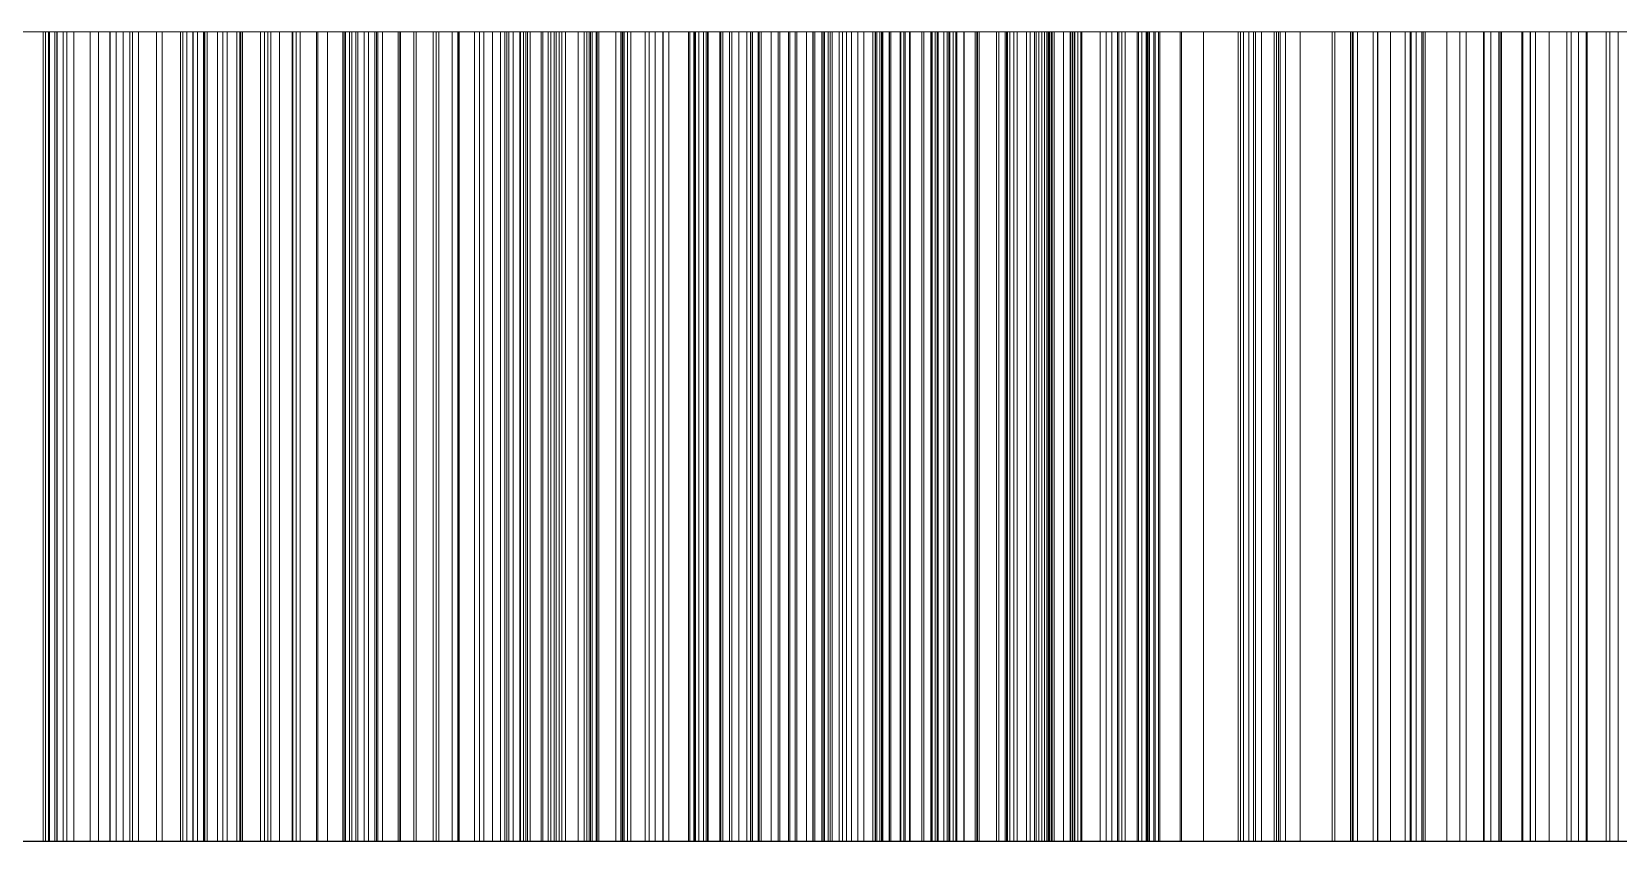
# Model space of a CAD drawing. Header units: millimetres. Extents: x 40 to 1360, y 134 to 546.
# Drawn here: x 324.295 to 324.6869, y 195.85 to 196.05 of the extents above; entities that cross this region are included whole.
import ezdxf

# ---------------------------------------------------------------- set-up
doc = ezdxf.new("R2010")
doc.units = ezdxf.units.MM
doc.linetypes.add('WP_HIDDEN', pattern=[2.3, 1.5, -0.8])
doc.layers.add('HIDDEN', color=7, linetype='WP_HIDDEN', lineweight=13)
doc.layers.add('VISIBLE', color=7, linetype='CONTINUOUS', lineweight=25)

msp = doc.modelspace()

# ---------------------------------------------------------------- linework, layer by layer
at = {"layer": 'HIDDEN', "ltscale": 2}
for p, q in [((323.09706, 196.05), (324.52111, 196.05)), ((324.54315, 196.05), (323.1485, 196.05)), ((324.46967, 196.05), (323.39833, 196.05)), ((323.40421, 196.05), (324.82826, 196.05)), ((324.52111, 196.05), (323.46446, 196.05)), ((323.5159, 196.05), (324.93995, 196.05)), ((323.56629, 196.05), (324.62076, 196.05)), ((324.96001, 196.05), (323.56629, 196.05)), ((323.56733, 196.05), (324.62251, 196.05)), ((324.96199, 196.05), (323.56733, 196.05)), ((323.60995, 196.05), (324.46967, 196.05)), ((324.82826, 196.05), (323.77161, 196.05)), ((324.93995, 196.05), (323.8833, 196.05)), ((324.18898, 196.05), (324.32138, 196.05)), ((324.19228, 196.05), (324.30067, 196.05)), ((324.29839, 196.05), (324.22838, 196.05)), ((325.30073, 196.05), (324.24351, 196.05)), ((324.30538, 196.05), (324.2496, 196.05)), ((324.25952, 196.05), (324.30364, 196.05)), ((324.30365, 196.05), (324.2654, 196.05)), ((324.30067, 196.05), (324.26544, 196.05)), ((324.26936, 196.05), (324.3012, 196.05)), ((324.27087, 196.05), (324.30273, 196.05)), ((324.27327, 196.05), (324.29911, 196.05)), ((324.27379, 196.05), (324.31151, 196.05)), ((324.2743, 196.05), (324.30944, 196.05)), ((324.30124, 196.05), (324.27458, 196.05)), ((324.28266, 196.05), (324.29785, 196.05)), ((324.29942, 196.05), (324.28552, 196.05)), ((324.33176, 196.05), (324.28609, 196.05)), ((324.28741, 196.05), (324.33833, 196.05)), ((324.28753, 196.05), (324.31757, 196.05)), ((324.33332, 196.05), (324.28761, 196.05)), ((324.28965, 196.05), (324.31923, 196.05)), ((324.31431, 196.05), (324.2902, 196.05)), ((324.31986, 196.05), (324.295, 196.05)), ((324.29785, 195.85), (324.29785, 196.05)), ((324.29785, 196.05), (324.31439, 196.05)), ((324.29839, 195.85), (324.29839, 196.05)), ((324.36129, 196.05), (324.29839, 196.05)), ((324.29911, 195.85), (324.29911, 196.05)), ((324.29911, 196.05), (324.32579, 196.05)), ((324.29942, 195.85), (324.29942, 196.05)), ((324.31584, 196.05), (324.29942, 196.05)), ((324.33488, 196.05), (324.30067, 196.05)), ((324.30067, 195.85), (324.30067, 196.05)), ((324.30067, 196.05), (324.43307, 196.05)), ((324.3012, 195.85), (324.3012, 196.05)), ((324.3012, 196.05), (324.33591, 196.05)), ((324.32721, 196.05), (324.30124, 196.05)), ((324.30124, 195.85), (324.30124, 196.05)), ((324.30273, 195.85), (324.30273, 196.05)), ((324.30273, 196.05), (324.33747, 196.05)), ((324.30364, 195.85), (324.30364, 196.05)), ((324.30364, 196.05), (324.34563, 196.05)), ((324.3409, 196.05), (324.30365, 196.05)), ((324.30365, 195.85), (324.30365, 196.05)), ((324.30538, 195.85), (324.30538, 196.05)), ((324.35403, 196.05), (324.30538, 196.05)), ((324.30944, 195.85), (324.30944, 196.05)), ((324.30944, 196.05), (324.34217, 196.05)), ((324.31151, 195.85), (324.31151, 196.05)), ((324.31151, 196.05), (324.34709, 196.05)), ((324.33741, 196.05), (324.31431, 196.05)), ((324.31431, 195.85), (324.31431, 196.05)), ((324.31439, 195.85), (324.31439, 196.05)), ((324.31439, 196.05), (324.33229, 196.05)), ((324.31584, 195.85), (324.31584, 196.05)), ((324.33477, 196.05), (324.31584, 196.05)), ((324.31757, 195.85), (324.31757, 196.05)), ((324.31757, 196.05), (324.34643, 196.05)), ((324.31923, 195.85), (324.31923, 196.05)), ((324.31923, 196.05), (324.34664, 196.05)), ((324.31986, 195.85), (324.31986, 196.05)), ((324.34331, 196.05), (324.31986, 196.05)), ((324.32138, 195.85), (324.32138, 196.05)), ((324.32138, 196.05), (324.43348, 196.05)), ((324.32579, 195.85), (324.32579, 196.05)), ((324.32579, 196.05), (324.35331, 196.05)), ((324.35249, 196.05), (324.32721, 196.05)), ((324.32721, 195.85), (324.32721, 196.05)), ((324.37815, 196.05), (324.33176, 196.05)), ((324.33176, 195.85), (324.33176, 196.05)), ((324.33229, 195.85), (324.33229, 196.05)), ((324.33229, 196.05), (324.35155, 196.05)), ((324.37974, 196.05), (324.33332, 196.05)), ((324.33332, 195.85), (324.33332, 196.05)), ((324.33477, 195.85), (324.33477, 196.05)), ((324.35622, 196.05), (324.33477, 196.05)), ((324.36809, 196.05), (324.33488, 196.05)), ((324.33488, 195.85), (324.33488, 196.05)), ((324.33591, 195.85), (324.33591, 196.05)), ((324.33591, 196.05), (324.37348, 196.05)), ((324.3593, 196.05), (324.33741, 196.05)), ((324.33741, 195.85), (324.33741, 196.05)), ((324.33747, 195.85), (324.33747, 196.05)), ((324.33747, 196.05), (324.37507, 196.05)), ((324.33777, 195.85), (324.33777, 196.05)), ((324.33777, 196.05), (324.45234, 196.05)), ((324.38592, 196.05), (324.33777, 196.05)), ((324.33833, 195.85), (324.33833, 196.05)), ((324.33833, 196.05), (324.38936, 196.05)), ((324.37713, 196.05), (324.3409, 196.05)), ((324.3409, 195.85), (324.3409, 196.05)), ((324.34217, 195.85), (324.34217, 196.05)), ((324.34217, 196.05), (324.37249, 196.05)), ((324.34331, 195.85), (324.34331, 196.05)), ((324.36533, 196.05), (324.34331, 196.05)), ((324.34563, 195.85), (324.34563, 196.05)), ((324.34563, 196.05), (324.38548, 196.05)), ((324.34643, 195.85), (324.34643, 196.05)), ((324.34643, 196.05), (324.37411, 196.05)), ((324.34664, 195.85), (324.34664, 196.05)), ((324.34664, 196.05), (324.37186, 196.05)), ((324.34709, 195.85), (324.34709, 196.05)), ((324.34709, 196.05), (324.38053, 196.05)), ((324.35155, 195.85), (324.35155, 196.05)), ((324.35155, 196.05), (324.37217, 196.05)), ((324.37709, 196.05), (324.35249, 196.05)), ((324.35249, 195.85), (324.35249, 196.05)), ((324.35331, 195.85), (324.35331, 196.05)), ((324.35331, 196.05), (324.38165, 196.05)), ((324.35403, 195.85), (324.35403, 196.05)), ((324.39557, 196.05), (324.35403, 196.05)), ((324.35622, 195.85), (324.35622, 196.05)), ((324.38018, 196.05), (324.35622, 196.05)), ((324.37977, 196.05), (324.3593, 196.05)), ((324.3593, 195.85), (324.3593, 196.05)), ((324.35953, 195.85), (324.35953, 196.05)), ((324.35953, 196.05), (325.7648, 196.05)), ((324.36034, 196.05), (324.35953, 196.05)), ((324.36034, 195.85), (324.36034, 196.05)), ((324.36569, 196.05), (324.36034, 196.05)), ((324.36129, 195.85), (324.36129, 196.05)), ((324.41707, 196.05), (324.36129, 196.05)), ((324.36533, 195.85), (324.36533, 196.05)), ((324.38607, 196.05), (324.36533, 196.05)), ((324.36569, 195.85), (324.36569, 196.05)), ((324.37557, 196.05), (324.36569, 196.05)), ((324.40028, 196.05), (324.36809, 196.05)), ((324.36809, 195.85), (324.36809, 196.05)), ((324.37186, 195.85), (324.37186, 196.05)), ((324.37186, 196.05), (324.39491, 196.05)), ((324.37217, 195.85), (324.37217, 196.05)), ((324.37217, 196.05), (324.39415, 196.05)), ((324.37249, 195.85), (324.37249, 196.05)), ((324.37249, 196.05), (324.40041, 196.05)), ((324.37348, 195.85), (324.37348, 196.05)), ((324.37348, 196.05), (324.41393, 196.05)), ((324.37411, 195.85), (324.37411, 196.05)), ((324.37411, 196.05), (324.4006, 196.05)), ((324.37507, 195.85), (324.37507, 196.05)), ((324.37507, 196.05), (324.41554, 196.05)), ((324.37557, 195.85), (324.37557, 196.05)), ((324.38998, 196.05), (324.37557, 196.05)), ((324.40058, 196.05), (324.37709, 196.05)), ((324.37709, 195.85), (324.37709, 196.05)), ((324.41236, 196.05), (324.37713, 196.05)), ((324.37713, 195.85), (324.37713, 196.05)), ((324.42525, 196.05), (324.37815, 196.05)), ((324.37815, 195.85), (324.37815, 196.05)), ((324.42687, 196.05), (324.37974, 196.05)), ((324.37974, 195.85), (324.37974, 196.05)), ((324.39884, 196.05), (324.37977, 196.05)), ((324.37977, 195.85), (324.37977, 196.05)), ((324.38018, 195.85), (324.38018, 196.05)), ((324.40666, 196.05), (324.38018, 196.05)), ((324.38053, 195.85), (324.38053, 196.05)), ((324.38053, 196.05), (324.41184, 196.05)), ((324.38165, 195.85), (324.38165, 196.05)), ((324.38165, 196.05), (324.41083, 196.05)), ((324.38548, 195.85), (324.38548, 196.05)), ((324.38548, 196.05), (324.4232, 196.05)), ((324.38592, 195.85), (324.38592, 196.05)), ((324.43467, 196.05), (324.38592, 196.05)), ((324.38607, 195.85), (324.38607, 196.05)), ((324.40565, 196.05), (324.38607, 196.05)), ((324.38936, 195.85), (324.38936, 196.05)), ((324.38936, 196.05), (324.44051, 196.05)), ((324.38998, 195.85), (324.38998, 196.05)), ((324.4044, 196.05), (324.38998, 196.05)), ((324.39415, 195.85), (324.39415, 196.05)), ((324.39415, 196.05), (324.41749, 196.05)), ((324.39491, 195.85), (324.39491, 196.05)), ((324.39491, 196.05), (324.41577, 196.05)), ((324.39557, 195.85), (324.39557, 196.05)), ((324.42999, 196.05), (324.39557, 196.05)), ((324.41649, 196.05), (324.39884, 196.05)), ((324.39884, 195.85), (324.39884, 196.05)), ((324.43146, 196.05), (324.40028, 196.05)), ((324.40028, 195.85), (324.40028, 196.05)), ((324.40041, 195.85), (324.40041, 196.05)), ((324.40041, 196.05), (324.42591, 196.05)), ((324.42255, 196.05), (324.40058, 196.05)), ((324.40058, 195.85), (324.40058, 196.05)), ((324.4006, 195.85), (324.4006, 196.05)), ((324.4006, 196.05), (324.42124, 196.05)), ((324.4044, 195.85), (324.4044, 196.05)), ((324.42084, 196.05), (324.4044, 196.05)), ((324.40565, 195.85), (324.40565, 196.05)), ((324.42409, 196.05), (324.40565, 196.05)), ((324.40666, 195.85), (324.40666, 196.05)), ((324.43511, 196.05), (324.40666, 196.05)), ((324.40883, 195.85), (324.40883, 196.05)), ((324.40883, 196.05), (324.67713, 196.05)), ((324.41287, 196.05), (324.40883, 196.05)), ((324.41083, 195.85), (324.41083, 196.05)), ((324.41083, 196.05), (324.44084, 196.05)), ((324.41184, 195.85), (324.41184, 196.05)), ((324.41184, 196.05), (324.44102, 196.05)), ((324.44657, 196.05), (324.41236, 196.05)), ((324.41236, 195.85), (324.41236, 196.05)), ((324.41287, 195.85), (324.41287, 196.05)), ((324.4181, 196.05), (324.41287, 196.05)), ((324.41393, 195.85), (324.41393, 196.05)), ((324.41393, 196.05), (324.45724, 196.05)), ((324.41554, 195.85), (324.41554, 196.05)), ((324.41554, 196.05), (324.45888, 196.05)), ((324.41577, 195.85), (324.41577, 196.05)), ((324.41577, 196.05), (324.43445, 196.05)), ((324.43273, 196.05), (324.41649, 196.05)), ((324.41649, 195.85), (324.41649, 196.05)), ((324.41707, 195.85), (324.41707, 196.05)), ((324.46572, 196.05), (324.41707, 196.05)), ((324.41749, 195.85), (324.41749, 196.05)), ((324.41749, 196.05), (324.44219, 196.05)), ((324.4181, 195.85), (324.4181, 196.05)), ((324.42452, 196.05), (324.4181, 196.05)), ((324.42084, 195.85), (324.42084, 196.05)), ((324.4393, 196.05), (324.42084, 196.05)), ((324.42124, 195.85), (324.42124, 196.05)), ((324.42124, 196.05), (324.44056, 196.05)), ((324.44301, 196.05), (324.42255, 196.05)), ((324.42255, 195.85), (324.42255, 196.05)), ((324.4232, 195.85), (324.4232, 196.05)), ((324.4232, 196.05), (324.45878, 196.05)), ((324.42409, 195.85), (324.42409, 196.05)), ((324.44138, 196.05), (324.42409, 196.05)), ((324.42452, 195.85), (324.42452, 196.05)), ((324.43213, 196.05), (324.42452, 196.05)), ((324.47306, 196.05), (324.42525, 196.05)), ((324.42525, 195.85), (324.42525, 196.05)), ((324.42591, 195.85), (324.42591, 196.05)), ((324.42591, 196.05), (324.44899, 196.05)), ((324.47471, 196.05), (324.42687, 196.05)), ((324.42687, 195.85), (324.42687, 196.05)), ((324.42999, 195.85), (324.42999, 196.05)), ((324.45893, 196.05), (324.42999, 196.05)), ((324.46164, 196.05), (324.43146, 196.05)), ((324.43146, 195.85), (324.43146, 196.05)), ((324.43213, 195.85), (324.43213, 196.05)), ((324.44093, 196.05), (324.43213, 196.05)), ((324.44756, 196.05), (324.43273, 196.05)), ((324.43273, 195.85), (324.43273, 196.05)), ((324.43307, 195.85), (324.43307, 196.05)), ((324.43307, 196.05), (324.54517, 196.05)), ((324.43348, 195.85), (324.43348, 196.05)), ((324.43348, 196.05), (324.48192, 196.05)), ((324.43445, 195.85), (324.43445, 196.05)), ((324.43445, 196.05), (324.45095, 196.05)), ((324.43467, 195.85), (324.43467, 196.05)), ((324.484, 196.05), (324.43467, 196.05)), ((324.43511, 195.85), (324.43511, 196.05)), ((324.46498, 196.05), (324.43511, 196.05)), ((324.4393, 195.85), (324.4393, 196.05)), ((324.45977, 196.05), (324.4393, 196.05)), ((324.44051, 195.85), (324.44051, 196.05)), ((324.44051, 196.05), (324.49177, 196.05)), ((324.44056, 195.85), (324.44056, 196.05)), ((324.44056, 196.05), (324.45854, 196.05)), ((324.44084, 195.85), (324.44084, 196.05)), ((324.44084, 196.05), (324.47168, 196.05)), ((324.44093, 195.85), (324.44093, 196.05)), ((324.45091, 196.05), (324.44093, 196.05)), ((324.44102, 195.85), (324.44102, 196.05)), ((324.44102, 196.05), (324.46736, 196.05)), ((324.44138, 195.85), (324.44138, 196.05)), ((324.45753, 196.05), (324.44138, 196.05)), ((324.44219, 195.85), (324.44219, 196.05)), ((324.44219, 196.05), (324.46795, 196.05)), ((324.46196, 196.05), (324.44301, 196.05)), ((324.44301, 195.85), (324.44301, 196.05)), ((324.47978, 196.05), (324.44657, 196.05)), ((324.44657, 195.85), (324.44657, 196.05)), ((324.46098, 196.05), (324.44756, 196.05)), ((324.44756, 195.85), (324.44756, 196.05)), ((324.44899, 195.85), (324.44899, 196.05)), ((324.44899, 196.05), (324.46967, 196.05)), ((324.45091, 195.85), (324.45091, 196.05)), ((324.46209, 196.05), (324.45091, 196.05)), ((324.45095, 195.85), (324.45095, 196.05)), ((324.45095, 196.05), (324.46526, 196.05)), ((324.45234, 195.85), (324.45234, 196.05)), ((324.45234, 196.05), (325.30073, 196.05)), ((324.45724, 195.85), (324.45724, 196.05)), ((324.45724, 196.05), (324.50342, 196.05)), ((324.45753, 195.85), (324.45753, 196.05)), ((324.47252, 196.05), (324.45753, 196.05)), ((324.45854, 195.85), (324.45854, 196.05)), ((324.45854, 196.05), (324.47518, 196.05)), ((324.45878, 195.85), (324.45878, 196.05)), ((324.45878, 196.05), (324.49222, 196.05)), ((324.45888, 195.85), (324.45888, 196.05)), ((324.45888, 196.05), (324.50509, 196.05)), ((324.45893, 195.85), (324.45893, 196.05)), ((324.484, 196.05), (324.45893, 196.05)), ((324.45977, 195.85), (324.45977, 196.05)), ((324.48226, 196.05), (324.45977, 196.05)), ((324.47298, 196.05), (324.46098, 196.05)), ((324.46098, 195.85), (324.46098, 196.05)), ((324.4908, 196.05), (324.46164, 196.05)), ((324.46164, 195.85), (324.46164, 196.05)), ((324.47939, 196.05), (324.46196, 196.05)), ((324.46196, 195.85), (324.46196, 196.05)), ((324.46209, 195.85), (324.46209, 196.05)), ((324.47446, 196.05), (324.46209, 196.05)), ((324.46498, 195.85), (324.46498, 196.05)), ((324.49629, 196.05), (324.46498, 196.05)), ((324.46526, 195.85), (324.46526, 196.05)), ((324.46526, 196.05), (324.47766, 196.05)), ((324.46572, 195.85), (324.46572, 196.05)), ((324.50726, 196.05), (324.46572, 196.05)), ((324.46736, 195.85), (324.46736, 196.05)), ((324.46736, 196.05), (324.4902, 196.05)), ((324.46795, 195.85), (324.46795, 196.05)), ((324.46795, 196.05), (324.49449, 196.05)), ((324.46967, 195.85), (324.46967, 196.05)), ((324.46967, 196.05), (324.48793, 196.05)), ((324.47168, 195.85), (324.47168, 196.05)), ((324.47168, 196.05), (324.50336, 196.05)), ((324.47252, 195.85), (324.47252, 196.05)), ((324.48637, 196.05), (324.47252, 196.05)), ((324.48357, 196.05), (324.47298, 196.05)), ((324.47298, 195.85), (324.47298, 196.05)), ((324.52158, 196.05), (324.47306, 196.05)), ((324.47306, 195.85), (324.47306, 196.05)), ((324.47446, 195.85), (324.47446, 196.05)), ((324.48801, 196.05), (324.47446, 196.05)), ((324.52327, 196.05), (324.47471, 196.05)), ((324.47471, 195.85), (324.47471, 196.05)), ((324.47518, 195.85), (324.47518, 196.05)), ((324.47518, 196.05), (324.4905, 196.05)), ((324.47766, 195.85), (324.47766, 196.05)), ((324.47766, 196.05), (324.48841, 196.05)), ((324.4953, 196.05), (324.47939, 196.05)), ((324.47939, 195.85), (324.47939, 196.05)), ((324.51197, 196.05), (324.47978, 196.05)), ((324.47978, 195.85), (324.47978, 196.05)), ((324.48192, 195.85), (324.48192, 196.05)), ((324.48192, 196.05), (324.52529, 196.05)), ((324.48226, 195.85), (324.48226, 196.05)), ((324.50677, 196.05), (324.48226, 196.05)), ((324.49275, 196.05), (324.48357, 196.05)), ((324.48357, 195.85), (324.48357, 196.05)), ((324.484, 195.85), (324.484, 196.05)), ((324.53392, 196.05), (324.484, 196.05)), ((324.484, 195.85), (324.484, 196.05)), ((324.50522, 196.05), (324.484, 196.05)), ((324.48637, 195.85), (324.48637, 196.05)), ((324.49906, 196.05), (324.48637, 196.05)), ((324.48793, 195.85), (324.48793, 196.05)), ((324.48793, 196.05), (324.50375, 196.05)), ((324.48801, 195.85), (324.48801, 196.05)), ((324.50276, 196.05), (324.48801, 196.05)), ((324.48841, 195.85), (324.48841, 196.05)), ((324.48841, 196.05), (324.4975, 196.05)), ((324.4902, 195.85), (324.4902, 196.05)), ((324.4902, 196.05), (324.50952, 196.05)), ((324.4905, 195.85), (324.4905, 196.05)), ((324.4905, 196.05), (324.50448, 196.05)), ((324.51895, 196.05), (324.4908, 196.05)), ((324.4908, 195.85), (324.4908, 196.05)), ((324.49177, 195.85), (324.49177, 196.05)), ((324.49177, 196.05), (324.54315, 196.05)), ((324.49222, 195.85), (324.49222, 196.05)), ((324.49222, 196.05), (324.52353, 196.05)), ((324.50052, 196.05), (324.49275, 196.05)), ((324.49275, 195.85), (324.49275, 196.05)), ((324.49449, 195.85), (324.49449, 196.05)), ((324.49449, 196.05), (324.52179, 196.05)), ((324.5097, 196.05), (324.4953, 196.05)), ((324.4953, 195.85), (324.4953, 196.05)), ((324.49629, 195.85), (324.49629, 196.05)), ((324.52902, 196.05), (324.49629, 196.05)), ((324.4975, 195.85), (324.4975, 196.05)), ((324.4975, 196.05), (324.50494, 196.05)), ((324.49906, 195.85), (324.49906, 196.05)), ((324.51043, 196.05), (324.49906, 196.05)), ((324.50687, 196.05), (324.50052, 196.05)), ((324.50052, 195.85), (324.50052, 196.05)), ((324.50276, 195.85), (324.50276, 196.05)), ((324.51869, 196.05), (324.50276, 196.05)), ((324.50336, 195.85), (324.50336, 196.05)), ((324.50336, 196.05), (324.53586, 196.05)), ((324.50342, 195.85), (324.50342, 196.05)), ((324.50342, 196.05), (324.55247, 196.05)), ((324.50375, 195.85), (324.50375, 196.05)), ((324.50375, 196.05), (324.51714, 196.05)), ((324.50448, 195.85), (324.50448, 196.05)), ((324.50448, 196.05), (324.51714, 196.05)), ((324.50494, 195.85), (324.50494, 196.05)), ((324.50494, 196.05), (324.51073, 196.05)), ((324.50509, 195.85), (324.50509, 196.05)), ((324.50509, 196.05), (324.55417, 196.05)), ((324.50522, 195.85), (324.50522, 196.05)), ((324.52258, 196.05), (324.50522, 196.05)), ((324.50677, 195.85), (324.50677, 196.05)), ((324.53329, 196.05), (324.50677, 196.05)), ((324.51181, 196.05), (324.50687, 196.05)), ((324.50687, 195.85), (324.50687, 196.05)), ((324.50726, 195.85), (324.50726, 196.05)), ((324.54168, 196.05), (324.50726, 196.05)), ((324.50952, 195.85), (324.50952, 196.05)), ((324.50952, 196.05), (324.52533, 196.05)), ((324.52258, 196.05), (324.5097, 196.05)), ((324.5097, 195.85), (324.5097, 196.05)), ((324.51043, 195.85), (324.51043, 196.05)), ((324.52028, 196.05), (324.51043, 196.05)), ((324.51073, 195.85), (324.51073, 196.05)), ((324.51073, 196.05), (324.51486, 196.05)), ((324.51535, 196.05), (324.51181, 196.05)), ((324.51181, 195.85), (324.51181, 196.05)), ((324.54315, 196.05), (324.51197, 196.05)), ((324.51197, 195.85), (324.51197, 196.05)), ((324.51486, 195.85), (324.51486, 196.05)), ((324.51486, 196.05), (324.51734, 196.05)), ((324.51746, 196.05), (324.51535, 196.05)), ((324.51535, 195.85), (324.51535, 196.05)), ((324.51714, 195.85), (324.51714, 196.05)), ((324.51714, 196.05), (324.52809, 196.05)), ((324.51714, 196.05), (324.52846, 196.05)), ((324.51734, 195.85), (324.51734, 196.05)), ((324.51734, 196.05), (324.51817, 196.05)), ((324.51817, 196.05), (324.51746, 196.05)), ((324.51746, 195.85), (324.51746, 196.05)), ((324.51817, 195.85), (324.51817, 196.05)), ((324.51869, 195.85), (324.51869, 196.05)), ((324.53582, 196.05), (324.51869, 196.05)), ((324.54609, 196.05), (324.51895, 196.05)), ((324.51895, 195.85), (324.51895, 196.05)), ((324.52028, 195.85), (324.52028, 196.05)), ((324.52862, 196.05), (324.52028, 196.05)), ((324.52111, 195.85), (324.52111, 196.05)), ((324.57082, 196.05), (324.52158, 196.05)), ((324.52158, 195.85), (324.52158, 196.05)), ((324.52179, 195.85), (324.52179, 196.05)), ((324.52179, 196.05), (324.54987, 196.05)), ((324.52258, 195.85), (324.52258, 196.05)), ((324.53608, 196.05), (324.52258, 196.05)), ((324.53394, 196.05), (324.52258, 196.05)), ((324.57253, 196.05), (324.52327, 196.05)), ((324.52327, 195.85), (324.52327, 196.05)), ((324.52353, 195.85), (324.52353, 196.05)), ((324.52353, 196.05), (324.55271, 196.05)), ((324.52529, 195.85), (324.52529, 196.05)), ((324.52529, 196.05), (324.56358, 196.05)), ((324.52533, 195.85), (324.52533, 196.05)), ((324.52533, 196.05), (324.53763, 196.05)), ((324.52809, 195.85), (324.52809, 196.05)), ((324.52809, 196.05), (324.53661, 196.05)), ((324.52846, 195.85), (324.52846, 196.05)), ((324.52846, 196.05), (324.53845, 196.05)), ((324.52862, 195.85), (324.52862, 196.05)), ((324.53544, 196.05), (324.52862, 196.05)), ((324.52902, 195.85), (324.52902, 196.05)), ((324.56318, 196.05), (324.52902, 196.05)), ((324.53329, 195.85), (324.53329, 196.05)), ((324.56183, 196.05), (324.53329, 196.05)), ((324.53392, 195.85), (324.53392, 196.05)), ((324.58442, 196.05), (324.53392, 196.05)), ((324.5438, 196.05), (324.53394, 196.05)), ((324.53394, 195.85), (324.53394, 196.05)), ((324.53544, 195.85), (324.53544, 196.05)), ((324.54074, 196.05), (324.53544, 196.05)), ((324.53582, 195.85), (324.53582, 196.05)), ((324.55413, 196.05), (324.53582, 196.05)), ((324.53586, 195.85), (324.53586, 196.05)), ((324.53586, 196.05), (324.56921, 196.05)), ((324.53608, 195.85), (324.53608, 196.05)), ((324.54572, 196.05), (324.53608, 196.05)), ((324.53661, 195.85), (324.53661, 196.05)), ((324.53661, 196.05), (324.54269, 196.05)), ((324.53763, 195.85), (324.53763, 196.05)), ((324.53763, 196.05), (324.54641, 196.05)), ((324.53845, 195.85), (324.53845, 196.05)), ((324.53845, 196.05), (324.5471, 196.05)), ((324.54074, 195.85), (324.54074, 196.05)), ((324.54453, 196.05), (324.54074, 196.05)), ((324.54168, 195.85), (324.54168, 196.05)), ((324.57062, 196.05), (324.54168, 196.05)), ((324.54269, 195.85), (324.54269, 196.05)), ((324.54269, 196.05), (324.54634, 196.05)), ((324.57333, 196.05), (324.54315, 196.05)), ((324.54315, 195.85), (324.54315, 196.05)), ((324.55213, 196.05), (324.5438, 196.05)), ((324.5438, 195.85), (324.5438, 196.05)), ((324.54453, 195.85), (324.54453, 196.05)), ((324.5468, 196.05), (324.54453, 196.05)), ((324.54517, 195.85), (324.54517, 196.05)), ((324.54517, 196.05), (324.59361, 196.05)), ((324.54572, 195.85), (324.54572, 196.05)), ((324.55151, 196.05), (324.54572, 196.05)), ((324.57222, 196.05), (324.54609, 196.05)), ((324.54609, 195.85), (324.54609, 196.05)), ((324.54634, 195.85), (324.54634, 196.05)), ((324.54634, 196.05), (324.54756, 196.05)), ((324.54641, 195.85), (324.54641, 196.05)), ((324.54641, 196.05), (324.55168, 196.05)), ((324.5468, 195.85), (324.5468, 196.05)), ((324.54756, 196.05), (324.5468, 196.05)), ((324.5471, 195.85), (324.5471, 196.05)), ((324.5471, 196.05), (324.55443, 196.05)), ((324.54756, 195.85), (324.54756, 196.05)), ((324.54987, 195.85), (324.54987, 196.05)), ((324.54987, 196.05), (324.57871, 196.05)), ((324.55151, 195.85), (324.55151, 196.05)), ((324.55344, 196.05), (324.55151, 196.05)), ((324.55168, 195.85), (324.55168, 196.05)), ((324.55168, 196.05), (324.55344, 196.05)), ((324.55895, 196.05), (324.55213, 196.05)), ((324.55213, 195.85), (324.55213, 196.05)), ((324.55247, 195.85), (324.55247, 196.05)), ((324.55247, 196.05), (324.60301, 196.05)), ((324.55271, 195.85), (324.55271, 196.05)), ((324.55271, 196.05), (324.57905, 196.05)), ((324.55344, 195.85), (324.55344, 196.05)), ((324.57364, 196.05), (324.55413, 196.05)), ((324.55413, 195.85), (324.55413, 196.05)), ((324.55417, 195.85), (324.55417, 196.05)), ((324.55417, 196.05), (324.60475, 196.05)), ((324.55443, 195.85), (324.55443, 196.05)), ((324.55443, 196.05), (324.56042, 196.05)), ((324.56426, 196.05), (324.55895, 196.05)), ((324.55895, 195.85), (324.55895, 196.05)), ((324.56042, 195.85), (324.56042, 196.05)), ((324.56042, 196.05), (324.56508, 196.05)), ((324.56183, 195.85), (324.56183, 196.05)), ((324.59302, 196.05), (324.56183, 196.05)), ((324.56318, 195.85), (324.56318, 196.05)), ((324.59877, 196.05), (324.56318, 196.05)), ((324.56358, 195.85), (324.56358, 196.05)), ((324.56358, 196.05), (324.59679, 196.05)), ((324.56804, 196.05), (324.56426, 196.05)), ((324.56426, 195.85), (324.56426, 196.05)), ((324.56508, 195.85), (324.56508, 196.05)), ((324.56508, 196.05), (324.56841, 196.05)), ((324.57032, 196.05), (324.56804, 196.05)), ((324.56804, 195.85), (324.56804, 196.05)), ((324.56841, 195.85), (324.56841, 196.05)), ((324.56841, 196.05), (324.57041, 196.05)), ((324.56921, 195.85), (324.56921, 196.05)), ((324.56921, 196.05), (324.60338, 196.05)), ((324.57108, 196.05), (324.57032, 196.05)), ((324.57032, 195.85), (324.57032, 196.05)), ((324.57041, 195.85), (324.57041, 196.05)), ((324.57041, 196.05), (324.57108, 196.05)), ((324.57062, 195.85), (324.57062, 196.05)), ((324.59569, 196.05), (324.57062, 196.05)), ((324.62076, 196.05), (324.57082, 196.05)), ((324.57082, 195.85), (324.57082, 196.05)), ((324.57108, 195.85), (324.57108, 196.05)), ((324.59734, 196.05), (324.57222, 196.05)), ((324.57222, 195.85), (324.57222, 196.05)), ((324.62251, 196.05), (324.57253, 196.05)), ((324.57253, 195.85), (324.57253, 196.05)), ((324.60249, 196.05), (324.57333, 196.05)), ((324.57333, 195.85), (324.57333, 196.05)), ((324.59433, 196.05), (324.57364, 196.05)), ((324.57364, 195.85), (324.57364, 196.05)), ((324.57871, 195.85), (324.57871, 196.05)), ((324.57871, 196.05), (324.60833, 196.05)), ((324.57905, 195.85), (324.57905, 196.05)), ((324.57905, 196.05), (324.60189, 196.05)), ((324.58442, 195.85), (324.58442, 196.05)), ((324.63552, 196.05), (324.58442, 196.05)), ((324.59302, 195.85), (324.59302, 196.05)), ((324.6275, 196.05), (324.59302, 196.05)), ((324.59361, 195.85), (324.59361, 196.05)), ((324.59361, 196.05), (324.63698, 196.05)), ((324.61622, 196.05), (324.59433, 196.05)), ((324.59433, 195.85), (324.59433, 196.05)), ((324.59569, 195.85), (324.59569, 196.05)), ((324.61691, 196.05), (324.59569, 196.05)), ((324.59679, 195.85), (324.59679, 196.05)), ((324.59679, 196.05), (324.62638, 196.05)), ((324.62146, 196.05), (324.59734, 196.05)), ((324.59734, 195.85), (324.59734, 196.05)), ((324.59877, 195.85), (324.59877, 196.05)), ((324.63578, 196.05), (324.59877, 196.05)), ((324.60189, 195.85), (324.60189, 196.05)), ((324.60189, 196.05), (324.62121, 196.05)), ((324.63064, 196.05), (324.60249, 196.05)), ((324.60249, 195.85), (324.60249, 196.05)), ((324.60301, 195.85), (324.60301, 196.05)), ((324.60301, 196.05), (324.65367, 196.05)), ((324.60338, 195.85), (324.60338, 196.05)), ((324.60338, 196.05), (324.63839, 196.05)), ((324.60475, 195.85), (324.60475, 196.05)), ((324.60475, 196.05), (324.65544, 196.05)), ((324.60833, 195.85), (324.60833, 196.05)), ((324.60833, 196.05), (324.63872, 196.05)), ((324.63918, 196.05), (324.61622, 196.05)), ((324.61622, 195.85), (324.61622, 196.05)), ((324.61691, 195.85), (324.61691, 196.05)), ((324.63427, 196.05), (324.61691, 196.05)), ((324.62076, 195.85), (324.62076, 196.05)), ((324.62121, 195.85), (324.62121, 196.05)), ((324.62121, 196.05), (324.63702, 196.05)), ((324.64456, 196.05), (324.62146, 196.05)), ((324.62146, 195.85), (324.62146, 196.05)), ((324.62251, 195.85), (324.62251, 196.05)), ((324.62638, 195.85), (324.62638, 196.05)), ((324.62638, 196.05), (324.65379, 196.05)), ((324.62742, 195.85), (324.62742, 196.05)), ((324.62742, 196.05), (324.91234, 196.05)), ((325.58204, 196.05), (324.62742, 196.05)), ((324.6275, 195.85), (324.6275, 196.05)), ((324.66526, 196.05), (324.6275, 196.05)), ((324.65778, 196.05), (324.63064, 196.05)), ((324.63064, 195.85), (324.63064, 196.05)), ((324.63427, 195.85), (324.63427, 196.05)), ((324.64777, 196.05), (324.63427, 196.05)), ((324.63552, 195.85), (324.63552, 196.05)), ((324.68721, 196.05), (324.63552, 196.05)), ((324.63578, 195.85), (324.63578, 196.05)), ((324.67423, 196.05), (324.63578, 196.05)), ((324.63698, 195.85), (324.63698, 196.05)), ((324.63698, 196.05), (324.67527, 196.05)), ((324.63702, 195.85), (324.63702, 196.05)), ((324.63702, 196.05), (324.64932, 196.05)), ((324.63839, 195.85), (324.63839, 196.05)), ((324.63839, 196.05), (324.67423, 196.05)), ((324.63872, 195.85), (324.63872, 196.05)), ((324.63872, 196.05), (324.66987, 196.05)), ((324.6631, 196.05), (324.63918, 196.05)), ((324.63918, 195.85), (324.63918, 196.05)), ((324.66644, 196.05), (324.64456, 196.05)), ((324.64456, 195.85), (324.64456, 196.05)), ((324.64777, 195.85), (324.64777, 196.05)), ((324.65741, 196.05), (324.64777, 196.05)), ((324.64932, 195.85), (324.64932, 196.05)), ((324.64932, 196.05), (324.6581, 196.05)), ((324.65367, 195.85), (324.65367, 196.05)), ((324.65367, 196.05), (324.70444, 196.05)), ((324.65379, 195.85), (324.65379, 196.05)), ((324.65379, 196.05), (324.67901, 196.05)), ((324.65544, 195.85), (324.65544, 196.05)), ((324.65544, 196.05), (324.70624, 196.05)), ((324.65741, 195.85), (324.65741, 196.05)), ((324.6632, 196.05), (324.65741, 196.05)), ((324.68391, 196.05), (324.65778, 196.05)), ((324.65778, 195.85), (324.65778, 196.05)), ((324.6581, 195.85), (324.6581, 196.05)), ((324.6581, 196.05), (324.66337, 196.05)), ((324.68799, 196.05), (324.6631, 196.05)), ((324.6631, 195.85), (324.6631, 196.05)), ((324.6632, 195.85), (324.6632, 196.05)), ((324.66513, 196.05), (324.6632, 196.05)), ((324.66337, 195.85), (324.66337, 196.05)), ((324.66337, 196.05), (324.66513, 196.05)), ((324.66513, 195.85), (324.66513, 196.05)), ((324.66526, 195.85), (324.66526, 196.05)), ((324.70631, 196.05), (324.66526, 196.05)), ((324.68692, 196.05), (324.66644, 196.05)), ((324.66644, 195.85), (324.66644, 196.05)), ((324.66987, 195.85), (324.66987, 196.05)), ((324.66987, 196.05), (324.71942, 196.05)), ((324.67423, 195.85), (324.67423, 196.05)), ((324.72045, 196.05), (324.67423, 196.05)), ((324.67423, 196.05), (324.71787, 196.05)), ((324.67527, 195.85), (324.67527, 196.05)), ((324.67527, 196.05), (324.70848, 196.05)), ((324.67713, 195.85), (324.67713, 196.05)), ((324.67713, 196.05), (324.67923, 196.05)), ((324.67901, 195.85), (324.67901, 196.05)), ((324.67901, 196.05), (324.70205, 196.05)), ((324.67923, 195.85), (324.67923, 196.05)), ((324.67923, 196.05), (324.68483, 196.05)), ((324.70903, 196.05), (324.68391, 196.05)), ((324.68391, 195.85), (324.68391, 196.05)), ((324.68483, 195.85), (324.68483, 196.05)), ((324.68483, 196.05), (324.69392, 196.05)), ((324.68692, 195.85), (324.68692, 196.05)), ((323.09706, 195.85), (324.52111, 195.85)), ((324.54315, 195.85), (323.1485, 195.85)), ((324.46967, 195.85), (323.39833, 195.85)), ((323.40421, 195.85), (324.82826, 195.85)), ((324.52111, 195.85), (323.46446, 195.85)), ((323.5159, 195.85), (324.93995, 195.85)), ((323.56629, 195.85), (324.62076, 195.85)), ((324.96001, 195.85), (323.56629, 195.85)), ((323.56733, 195.85), (324.62251, 195.85)), ((324.96199, 195.85), (323.56733, 195.85)), ((323.60995, 195.85), (324.46967, 195.85)), ((324.82826, 195.85), (323.77161, 195.85)), ((324.93995, 195.85), (323.8833, 195.85)), ((324.18898, 195.85), (324.32138, 195.85)), ((324.19228, 195.85), (324.30067, 195.85)), ((324.29839, 195.85), (324.22838, 195.85)), ((325.30073, 195.85), (324.24351, 195.85)), ((324.30538, 195.85), (324.2496, 195.85)), ((324.25952, 195.85), (324.30364, 195.85)), ((324.30365, 195.85), (324.2654, 195.85)), ((324.30067, 195.85), (324.26544, 195.85)), ((324.26936, 195.85), (324.3012, 195.85)), ((324.27087, 195.85), (324.30273, 195.85)), ((324.27327, 195.85), (324.29911, 195.85)), ((324.27379, 195.85), (324.31151, 195.85)), ((324.2743, 195.85), (324.30944, 195.85)), ((324.30124, 195.85), (324.27458, 195.85)), ((324.28266, 195.85), (324.29785, 195.85)), ((324.29942, 195.85), (324.28552, 195.85)), ((324.33176, 195.85), (324.28609, 195.85)), ((324.28741, 195.85), (324.33833, 195.85)), ((324.28753, 195.85), (324.31757, 195.85)), ((324.33332, 195.85), (324.28761, 195.85)), ((324.28965, 195.85), (324.31923, 195.85)), ((324.31431, 195.85), (324.2902, 195.85)), ((324.31986, 195.85), (324.295, 195.85)), ((324.29785, 195.85), (324.31439, 195.85)), ((324.36129, 195.85), (324.29839, 195.85)), ((324.29911, 195.85), (324.32579, 195.85)), ((324.31584, 195.85), (324.29942, 195.85)), ((324.33488, 195.85), (324.30067, 195.85)), ((324.30067, 195.85), (324.43307, 195.85)), ((324.3012, 195.85), (324.33591, 195.85)), ((324.32721, 195.85), (324.30124, 195.85)), ((324.30273, 195.85), (324.33747, 195.85)), ((324.30364, 195.85), (324.34563, 195.85)), ((324.3409, 195.85), (324.30365, 195.85)), ((324.35403, 195.85), (324.30538, 195.85)), ((324.30944, 195.85), (324.34217, 195.85)), ((324.31151, 195.85), (324.34709, 195.85)), ((324.33741, 195.85), (324.31431, 195.85)), ((324.31439, 195.85), (324.33229, 195.85)), ((324.33477, 195.85), (324.31584, 195.85)), ((324.31757, 195.85), (324.34643, 195.85)), ((324.31923, 195.85), (324.34664, 195.85)), ((324.34331, 195.85), (324.31986, 195.85)), ((324.32138, 195.85), (324.43348, 195.85)), ((324.32579, 195.85), (324.35331, 195.85)), ((324.35249, 195.85), (324.32721, 195.85)), ((324.37815, 195.85), (324.33176, 195.85)), ((324.33229, 195.85), (324.35155, 195.85)), ((324.37974, 195.85), (324.33332, 195.85)), ((324.35622, 195.85), (324.33477, 195.85)), ((324.36809, 195.85), (324.33488, 195.85)), ((324.33591, 195.85), (324.37348, 195.85)), ((324.3593, 195.85), (324.33741, 195.85)), ((324.33747, 195.85), (324.37507, 195.85)), ((324.33777, 195.85), (324.45234, 195.85)), ((324.38592, 195.85), (324.33777, 195.85)), ((324.33833, 195.85), (324.38936, 195.85)), ((324.37713, 195.85), (324.3409, 195.85)), ((324.34217, 195.85), (324.37249, 195.85)), ((324.36533, 195.85), (324.34331, 195.85)), ((324.34563, 195.85), (324.38548, 195.85)), ((324.34643, 195.85), (324.37411, 195.85)), ((324.34664, 195.85), (324.37186, 195.85)), ((324.34709, 195.85), (324.38053, 195.85)), ((324.35155, 195.85), (324.37217, 195.85)), ((324.37709, 195.85), (324.35249, 195.85)), ((324.35331, 195.85), (324.38165, 195.85)), ((324.39557, 195.85), (324.35403, 195.85)), ((324.38018, 195.85), (324.35622, 195.85)), ((324.37977, 195.85), (324.3593, 195.85)), ((324.35953, 195.85), (325.7648, 195.85)), ((324.36034, 195.85), (324.35953, 195.85)), ((324.36569, 195.85), (324.36034, 195.85)), ((324.41707, 195.85), (324.36129, 195.85)), ((324.38607, 195.85), (324.36533, 195.85)), ((324.37557, 195.85), (324.36569, 195.85)), ((324.40028, 195.85), (324.36809, 195.85)), ((324.37186, 195.85), (324.39491, 195.85)), ((324.37217, 195.85), (324.39415, 195.85)), ((324.37249, 195.85), (324.40041, 195.85)), ((324.37348, 195.85), (324.41393, 195.85)), ((324.37411, 195.85), (324.4006, 195.85)), ((324.37507, 195.85), (324.41554, 195.85)), ((324.38998, 195.85), (324.37557, 195.85)), ((324.40058, 195.85), (324.37709, 195.85)), ((324.41236, 195.85), (324.37713, 195.85)), ((324.42525, 195.85), (324.37815, 195.85)), ((324.42687, 195.85), (324.37974, 195.85)), ((324.39884, 195.85), (324.37977, 195.85)), ((324.40666, 195.85), (324.38018, 195.85)), ((324.38053, 195.85), (324.41184, 195.85)), ((324.38165, 195.85), (324.41083, 195.85)), ((324.38548, 195.85), (324.4232, 195.85)), ((324.43467, 195.85), (324.38592, 195.85)), ((324.40565, 195.85), (324.38607, 195.85)), ((324.38936, 195.85), (324.44051, 195.85)), ((324.4044, 195.85), (324.38998, 195.85)), ((324.39415, 195.85), (324.41749, 195.85)), ((324.39491, 195.85), (324.41577, 195.85)), ((324.42999, 195.85), (324.39557, 195.85)), ((324.41649, 195.85), (324.39884, 195.85)), ((324.43146, 195.85), (324.40028, 195.85)), ((324.40041, 195.85), (324.42591, 195.85)), ((324.42255, 195.85), (324.40058, 195.85)), ((324.4006, 195.85), (324.42124, 195.85)), ((324.42084, 195.85), (324.4044, 195.85)), ((324.42409, 195.85), (324.40565, 195.85)), ((324.43511, 195.85), (324.40666, 195.85)), ((324.40883, 195.85), (324.67713, 195.85)), ((324.41287, 195.85), (324.40883, 195.85)), ((324.41083, 195.85), (324.44084, 195.85)), ((324.41184, 195.85), (324.44102, 195.85)), ((324.44657, 195.85), (324.41236, 195.85)), ((324.4181, 195.85), (324.41287, 195.85)), ((324.41393, 195.85), (324.45724, 195.85)), ((324.41554, 195.85), (324.45888, 195.85)), ((324.41577, 195.85), (324.43445, 195.85)), ((324.43273, 195.85), (324.41649, 195.85)), ((324.46572, 195.85), (324.41707, 195.85)), ((324.41749, 195.85), (324.44219, 195.85)), ((324.42452, 195.85), (324.4181, 195.85)), ((324.4393, 195.85), (324.42084, 195.85)), ((324.42124, 195.85), (324.44056, 195.85)), ((324.44301, 195.85), (324.42255, 195.85)), ((324.4232, 195.85), (324.45878, 195.85)), ((324.44138, 195.85), (324.42409, 195.85)), ((324.43213, 195.85), (324.42452, 195.85)), ((324.47306, 195.85), (324.42525, 195.85)), ((324.42591, 195.85), (324.44899, 195.85)), ((324.47471, 195.85), (324.42687, 195.85)), ((324.45893, 195.85), (324.42999, 195.85)), ((324.46164, 195.85), (324.43146, 195.85)), ((324.44093, 195.85), (324.43213, 195.85)), ((324.44756, 195.85), (324.43273, 195.85)), ((324.43307, 195.85), (324.54517, 195.85)), ((324.43348, 195.85), (324.48192, 195.85)), ((324.43445, 195.85), (324.45095, 195.85)), ((324.484, 195.85), (324.43467, 195.85)), ((324.46498, 195.85), (324.43511, 195.85)), ((324.45977, 195.85), (324.4393, 195.85)), ((324.44051, 195.85), (324.49177, 195.85)), ((324.44056, 195.85), (324.45854, 195.85)), ((324.44084, 195.85), (324.47168, 195.85)), ((324.45091, 195.85), (324.44093, 195.85)), ((324.44102, 195.85), (324.46736, 195.85)), ((324.45753, 195.85), (324.44138, 195.85)), ((324.44219, 195.85), (324.46795, 195.85)), ((324.46196, 195.85), (324.44301, 195.85)), ((324.47978, 195.85), (324.44657, 195.85)), ((324.46098, 195.85), (324.44756, 195.85)), ((324.44899, 195.85), (324.46967, 195.85)), ((324.46209, 195.85), (324.45091, 195.85)), ((324.45095, 195.85), (324.46526, 195.85)), ((324.45234, 195.85), (325.30073, 195.85)), ((324.45724, 195.85), (324.50342, 195.85)), ((324.47252, 195.85), (324.45753, 195.85)), ((324.45854, 195.85), (324.47518, 195.85)), ((324.45878, 195.85), (324.49222, 195.85)), ((324.45888, 195.85), (324.50509, 195.85)), ((324.484, 195.85), (324.45893, 195.85)), ((324.48226, 195.85), (324.45977, 195.85)), ((324.47298, 195.85), (324.46098, 195.85)), ((324.4908, 195.85), (324.46164, 195.85)), ((324.47939, 195.85), (324.46196, 195.85)), ((324.47446, 195.85), (324.46209, 195.85)), ((324.49629, 195.85), (324.46498, 195.85)), ((324.46526, 195.85), (324.47766, 195.85)), ((324.50726, 195.85), (324.46572, 195.85)), ((324.46736, 195.85), (324.4902, 195.85)), ((324.46795, 195.85), (324.49449, 195.85)), ((324.46967, 195.85), (324.48793, 195.85)), ((324.47168, 195.85), (324.50336, 195.85)), ((324.48637, 195.85), (324.47252, 195.85)), ((324.48357, 195.85), (324.47298, 195.85)), ((324.52158, 195.85), (324.47306, 195.85)), ((324.48801, 195.85), (324.47446, 195.85)), ((324.52327, 195.85), (324.47471, 195.85)), ((324.47518, 195.85), (324.4905, 195.85)), ((324.47766, 195.85), (324.48841, 195.85)), ((324.4953, 195.85), (324.47939, 195.85)), ((324.51197, 195.85), (324.47978, 195.85)), ((324.48192, 195.85), (324.52529, 195.85)), ((324.50677, 195.85), (324.48226, 195.85)), ((324.49275, 195.85), (324.48357, 195.85)), ((324.53392, 195.85), (324.484, 195.85)), ((324.50522, 195.85), (324.484, 195.85)), ((324.49906, 195.85), (324.48637, 195.85)), ((324.48793, 195.85), (324.50375, 195.85)), ((324.50276, 195.85), (324.48801, 195.85)), ((324.48841, 195.85), (324.4975, 195.85)), ((324.4902, 195.85), (324.50952, 195.85)), ((324.4905, 195.85), (324.50448, 195.85)), ((324.51895, 195.85), (324.4908, 195.85)), ((324.49177, 195.85), (324.54315, 195.85)), ((324.49222, 195.85), (324.52353, 195.85)), ((324.50052, 195.85), (324.49275, 195.85)), ((324.49449, 195.85), (324.52179, 195.85)), ((324.5097, 195.85), (324.4953, 195.85)), ((324.52902, 195.85), (324.49629, 195.85)), ((324.4975, 195.85), (324.50494, 195.85)), ((324.51043, 195.85), (324.49906, 195.85)), ((324.50687, 195.85), (324.50052, 195.85)), ((324.51869, 195.85), (324.50276, 195.85)), ((324.50336, 195.85), (324.53586, 195.85)), ((324.50342, 195.85), (324.55247, 195.85)), ((324.50375, 195.85), (324.51714, 195.85)), ((324.50448, 195.85), (324.51714, 195.85)), ((324.50494, 195.85), (324.51073, 195.85)), ((324.50509, 195.85), (324.55417, 195.85)), ((324.52258, 195.85), (324.50522, 195.85)), ((324.53329, 195.85), (324.50677, 195.85)), ((324.51181, 195.85), (324.50687, 195.85)), ((324.54168, 195.85), (324.50726, 195.85)), ((324.50952, 195.85), (324.52533, 195.85)), ((324.52258, 195.85), (324.5097, 195.85)), ((324.52028, 195.85), (324.51043, 195.85)), ((324.51073, 195.85), (324.51486, 195.85)), ((324.51535, 195.85), (324.51181, 195.85)), ((324.54315, 195.85), (324.51197, 195.85)), ((324.51486, 195.85), (324.51734, 195.85)), ((324.51746, 195.85), (324.51535, 195.85)), ((324.51714, 195.85), (324.52809, 195.85)), ((324.51714, 195.85), (324.52846, 195.85)), ((324.51734, 195.85), (324.51817, 195.85)), ((324.51817, 195.85), (324.51746, 195.85)), ((324.53582, 195.85), (324.51869, 195.85)), ((324.54609, 195.85), (324.51895, 195.85)), ((324.52862, 195.85), (324.52028, 195.85)), ((324.57082, 195.85), (324.52158, 195.85)), ((324.52179, 195.85), (324.54987, 195.85)), ((324.53608, 195.85), (324.52258, 195.85)), ((324.53394, 195.85), (324.52258, 195.85)), ((324.57253, 195.85), (324.52327, 195.85)), ((324.52353, 195.85), (324.55271, 195.85)), ((324.52529, 195.85), (324.56358, 195.85)), ((324.52533, 195.85), (324.53763, 195.85)), ((324.52809, 195.85), (324.53661, 195.85)), ((324.52846, 195.85), (324.53845, 195.85)), ((324.53544, 195.85), (324.52862, 195.85)), ((324.56318, 195.85), (324.52902, 195.85)), ((324.56183, 195.85), (324.53329, 195.85)), ((324.58442, 195.85), (324.53392, 195.85)), ((324.5438, 195.85), (324.53394, 195.85)), ((324.54074, 195.85), (324.53544, 195.85)), ((324.55413, 195.85), (324.53582, 195.85)), ((324.53586, 195.85), (324.56921, 195.85)), ((324.54572, 195.85), (324.53608, 195.85)), ((324.53661, 195.85), (324.54269, 195.85)), ((324.53763, 195.85), (324.54641, 195.85)), ((324.53845, 195.85), (324.5471, 195.85)), ((324.54453, 195.85), (324.54074, 195.85)), ((324.57062, 195.85), (324.54168, 195.85)), ((324.54269, 195.85), (324.54634, 195.85)), ((324.57333, 195.85), (324.54315, 195.85)), ((324.55213, 195.85), (324.5438, 195.85)), ((324.5468, 195.85), (324.54453, 195.85)), ((324.54517, 195.85), (324.59361, 195.85)), ((324.55151, 195.85), (324.54572, 195.85)), ((324.57222, 195.85), (324.54609, 195.85)), ((324.54634, 195.85), (324.54756, 195.85)), ((324.54641, 195.85), (324.55168, 195.85)), ((324.54756, 195.85), (324.5468, 195.85)), ((324.5471, 195.85), (324.55443, 195.85)), ((324.54987, 195.85), (324.57871, 195.85)), ((324.55344, 195.85), (324.55151, 195.85)), ((324.55168, 195.85), (324.55344, 195.85)), ((324.55895, 195.85), (324.55213, 195.85)), ((324.55247, 195.85), (324.60301, 195.85)), ((324.55271, 195.85), (324.57905, 195.85)), ((324.57364, 195.85), (324.55413, 195.85)), ((324.55417, 195.85), (324.60475, 195.85)), ((324.55443, 195.85), (324.56042, 195.85)), ((324.56426, 195.85), (324.55895, 195.85)), ((324.56042, 195.85), (324.56508, 195.85)), ((324.59302, 195.85), (324.56183, 195.85)), ((324.59877, 195.85), (324.56318, 195.85)), ((324.56358, 195.85), (324.59679, 195.85)), ((324.56804, 195.85), (324.56426, 195.85)), ((324.56508, 195.85), (324.56841, 195.85)), ((324.57032, 195.85), (324.56804, 195.85)), ((324.56841, 195.85), (324.57041, 195.85)), ((324.56921, 195.85), (324.60338, 195.85)), ((324.57108, 195.85), (324.57032, 195.85)), ((324.57041, 195.85), (324.57108, 195.85)), ((324.59569, 195.85), (324.57062, 195.85)), ((324.62076, 195.85), (324.57082, 195.85)), ((324.59734, 195.85), (324.57222, 195.85)), ((324.62251, 195.85), (324.57253, 195.85)), ((324.60249, 195.85), (324.57333, 195.85)), ((324.59433, 195.85), (324.57364, 195.85)), ((324.57871, 195.85), (324.60833, 195.85)), ((324.57905, 195.85), (324.60189, 195.85)), ((324.63552, 195.85), (324.58442, 195.85)), ((324.6275, 195.85), (324.59302, 195.85)), ((324.59361, 195.85), (324.63698, 195.85)), ((324.61622, 195.85), (324.59433, 195.85)), ((324.61691, 195.85), (324.59569, 195.85)), ((324.59679, 195.85), (324.62638, 195.85)), ((324.62146, 195.85), (324.59734, 195.85)), ((324.63578, 195.85), (324.59877, 195.85)), ((324.60189, 195.85), (324.62121, 195.85)), ((324.63064, 195.85), (324.60249, 195.85)), ((324.60301, 195.85), (324.65367, 195.85)), ((324.60338, 195.85), (324.63839, 195.85)), ((324.60475, 195.85), (324.65544, 195.85)), ((324.60833, 195.85), (324.63872, 195.85)), ((324.63918, 195.85), (324.61622, 195.85)), ((324.63427, 195.85), (324.61691, 195.85)), ((324.62121, 195.85), (324.63702, 195.85)), ((324.64456, 195.85), (324.62146, 195.85)), ((324.62638, 195.85), (324.65379, 195.85)), ((324.62742, 195.85), (324.91234, 195.85)), ((325.58204, 195.85), (324.62742, 195.85)), ((324.66526, 195.85), (324.6275, 195.85)), ((324.65778, 195.85), (324.63064, 195.85)), ((324.64777, 195.85), (324.63427, 195.85)), ((324.68721, 195.85), (324.63552, 195.85)), ((324.67423, 195.85), (324.63578, 195.85)), ((324.63698, 195.85), (324.67527, 195.85)), ((324.63702, 195.85), (324.64932, 195.85)), ((324.63839, 195.85), (324.67423, 195.85)), ((324.63872, 195.85), (324.66987, 195.85)), ((324.6631, 195.85), (324.63918, 195.85)), ((324.66644, 195.85), (324.64456, 195.85)), ((324.65741, 195.85), (324.64777, 195.85)), ((324.64932, 195.85), (324.6581, 195.85)), ((324.65367, 195.85), (324.70444, 195.85)), ((324.65379, 195.85), (324.67901, 195.85)), ((324.65544, 195.85), (324.70624, 195.85)), ((324.6632, 195.85), (324.65741, 195.85)), ((324.68391, 195.85), (324.65778, 195.85)), ((324.6581, 195.85), (324.66337, 195.85)), ((324.68799, 195.85), (324.6631, 195.85)), ((324.66513, 195.85), (324.6632, 195.85)), ((324.66337, 195.85), (324.66513, 195.85)), ((324.70631, 195.85), (324.66526, 195.85)), ((324.68692, 195.85), (324.66644, 195.85)), ((324.66987, 195.85), (324.71942, 195.85)), ((324.72045, 195.85), (324.67423, 195.85)), ((324.67423, 195.85), (324.71787, 195.85)), ((324.67527, 195.85), (324.70848, 195.85)), ((324.67713, 195.85), (324.67923, 195.85)), ((324.67901, 195.85), (324.70205, 195.85)), ((324.67923, 195.85), (324.68483, 195.85)), ((324.70903, 195.85), (324.68391, 195.85)), ((324.68483, 195.85), (324.69392, 195.85))]:
    msp.add_line(p, q, dxfattribs=at)
at = {"layer": 'VISIBLE'}
msp.add_line((299.5, 195.85), (344.5, 195.85), dxfattribs=at)

doc.saveas('drawing.dxf')
